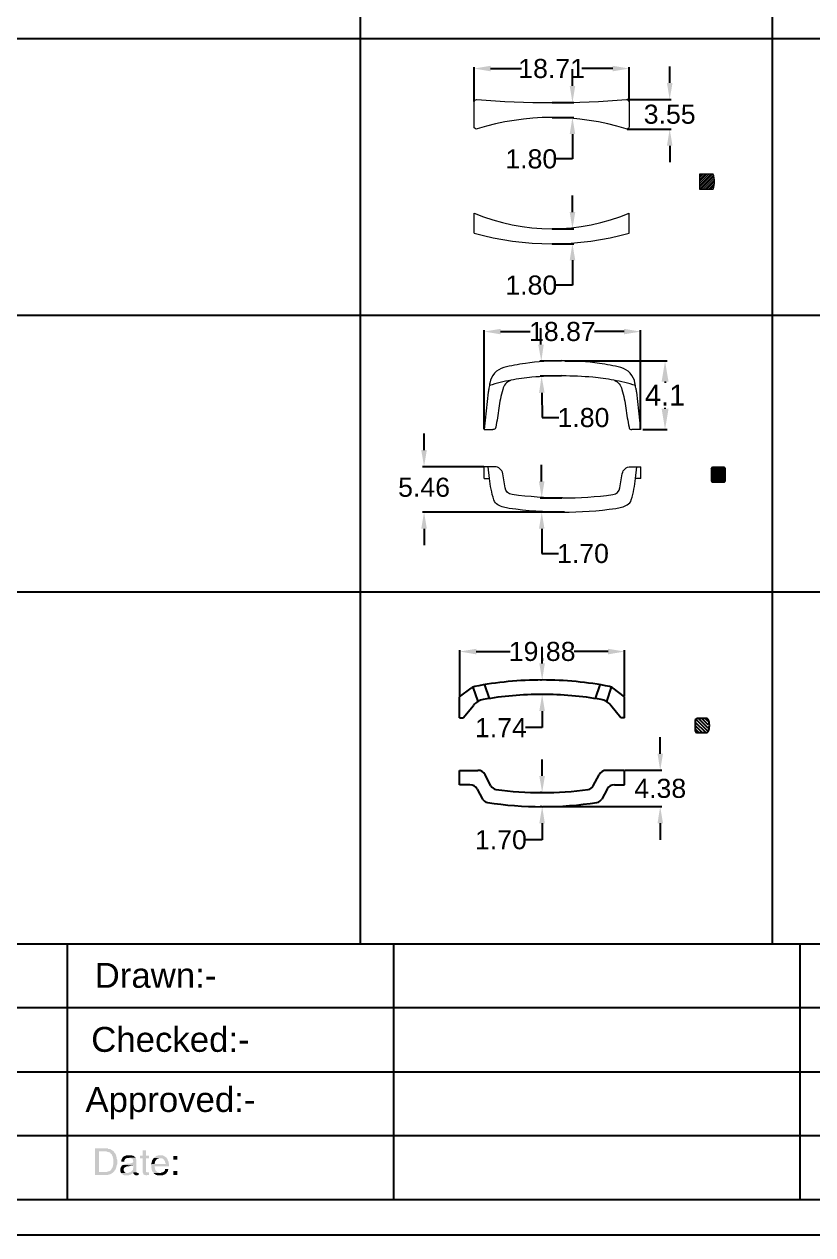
# Model space of a CAD drawing. Header units: inches. Extents: x 3613 to 8393, y -2205 to -794.
# Drawn here: x 4635.9 to 4731, y -1525.4 to -1379.5 of the extents above; entities that cross this region are included whole.
import ezdxf

# ---------------------------------------------------------------- set-up
doc = ezdxf.new("R2010")
doc.units = ezdxf.units.IN
doc.header["$MEASUREMENT"] = 0
doc.layers.add('Dimension', color=3, linetype='Continuous')
doc.layers.add('文字说明层', color=7, linetype='Continuous', lineweight=18)
doc.styles.get("Standard").update_dxf_attribs({"font": 'arial.ttf'})
doc.dimstyles.new('Standard$0', dxfattribs={"dimtxt": 2.3, "dimasz": 2, "dimexe": 1, "dimexo": 1, "dimgap": 1, "dimtad": 0, "dimtih": 1, "dimtoh": 1, "dimdec": 1, "dimzin": 0, "dimdsep": 46, "dimtxsty": 'Standard', "dimcen": 0, "dimclrd": 4, "dimclre": 4, "dimclrt": 4, "dimadec": 1, "dimazin": 0, "dimtfac": 1, "dimtdec": 1, "dimtofl": 0, "dimtmove": 0, "dimatfit": 0, "dimfxl": 1, "dimtolj": 1, "dimtzin": 0, "dimarcsym": 0})

# ---------------------------------------------------------------- blocks, each defined once
blk = doc.blocks.new('*D532')
at = {"color": 0, "lineweight": -2, "transparency": 16777216}
for p, q in [((4701.99, -1386.93), (4701.99, -1384.93)), ((4699.55, -1388.93), (4702.17, -1388.93)), ((4699.55, -1390.73), (4702.17, -1390.73)), ((4701.99, -1392.73), (4701.99, -1395.73)), ((4701.99, -1395.73), (4699.99, -1395.73))]:
    blk.add_line(p, q, dxfattribs=at)
at = {"color": 0, "transparency": 16777216}
for points in [[(4701.66, -1386.93), (4702.33, -1386.93), (4701.99, -1388.93)], [(4701.66, -1392.73), (4702.33, -1392.73), (4701.99, -1390.73)]]:
    blk.add_solid(points, dxfattribs=at)
at = {"layer": 'Defpoints', "color": 0, "transparency": 16777216}
for p in [(4699.48, -1388.93), (4699.48, -1390.73), (4701.99, -1390.73)]:
    blk.add_point(p, dxfattribs=at)
at = {"color": 0, "lineweight": 9, "transparency": 16777216, "insert": (4697.03, -1395.73), "char_height": 2.3, "attachment_point": 5}
blk.add_mtext('\\A1;1.80', dxfattribs=at)
blk = doc.blocks.new('*D533')
at = {"color": 0, "lineweight": -2, "transparency": 16777216}
for p, q in [((4690.13, -1388.81), (4690.13, -1384.66)), ((4692.13, -1384.84), (4695.84, -1384.84)), ((4706.84, -1384.84), (4703.12, -1384.84)), ((4708.84, -1388.81), (4708.84, -1384.66))]:
    blk.add_line(p, q, dxfattribs=at)
at = {"color": 0, "transparency": 16777216}
for points in [[(4692.13, -1384.5), (4692.13, -1385.17), (4690.13, -1384.84)], [(4706.84, -1384.5), (4706.84, -1385.17), (4708.84, -1384.84)]]:
    blk.add_solid(points, dxfattribs=at)
at = {"layer": 'Defpoints', "color": 0, "transparency": 16777216}
for p in [(4708.84, -1384.84), (4690.13, -1388.87), (4708.84, -1388.87)]:
    blk.add_point(p, dxfattribs=at)
at = {"color": 0, "lineweight": 9, "transparency": 16777216, "insert": (4699.48, -1384.84), "char_height": 2.3, "attachment_point": 5}
blk.add_mtext('\\A1;18.71', dxfattribs=at)
blk = doc.blocks.new('*D534')
at = {"color": 0, "lineweight": -2, "transparency": 16777216}
for p, q in [((4701.99, -1402.14), (4701.99, -1400.14)), ((4699.55, -1404.14), (4702.17, -1404.14)), ((4699.55, -1405.94), (4702.17, -1405.94)), ((4701.99, -1407.94), (4701.99, -1410.94)), ((4701.99, -1410.94), (4699.99, -1410.94))]:
    blk.add_line(p, q, dxfattribs=at)
at = {"color": 0, "transparency": 16777216}
for points in [[(4701.66, -1402.14), (4702.33, -1402.14), (4701.99, -1404.14)], [(4701.66, -1407.94), (4702.33, -1407.94), (4701.99, -1405.94)]]:
    blk.add_solid(points, dxfattribs=at)
at = {"layer": 'Defpoints', "color": 0, "transparency": 16777216}
for p in [(4699.48, -1404.14), (4699.48, -1405.94), (4701.99, -1405.94)]:
    blk.add_point(p, dxfattribs=at)
at = {"color": 0, "lineweight": 9, "transparency": 16777216, "insert": (4697.03, -1410.94), "char_height": 2.3, "attachment_point": 5}
blk.add_mtext('\\A1;1.80', dxfattribs=at)
blk = doc.blocks.new('*D535')
at = {"color": 0, "lineweight": -2, "transparency": 16777216}
for p, q in [((4713.71, -1386.57), (4713.71, -1384.57)), ((4708.6, -1388.57), (4713.89, -1388.57)), ((4708.6, -1392.13), (4713.89, -1392.13)), ((4713.71, -1394.13), (4713.71, -1396.13))]:
    blk.add_line(p, q, dxfattribs=at)
at = {"color": 0, "transparency": 16777216}
for points in [[(4713.38, -1386.57), (4714.05, -1386.57), (4713.71, -1388.57)], [(4713.38, -1394.13), (4714.05, -1394.13), (4713.71, -1392.13)]]:
    blk.add_solid(points, dxfattribs=at)
at = {"layer": 'Defpoints', "color": 0, "transparency": 16777216}
for p in [(4708.54, -1388.57), (4708.54, -1392.13), (4713.71, -1392.13)]:
    blk.add_point(p, dxfattribs=at)
at = {"color": 0, "lineweight": 9, "transparency": 16777216, "insert": (4713.71, -1390.35), "char_height": 2.3, "attachment_point": 5}
blk.add_mtext('\\A1;3.55', dxfattribs=at)
blk = doc.blocks.new('*D536')
at = {"color": 0, "lineweight": -2, "transparency": 16777216}
for p, q in [((4691.34, -1428.27), (4691.34, -1416.35)), ((4693.34, -1416.53), (4696.91, -1416.53)), ((4708.21, -1416.53), (4704.64, -1416.53)), ((4710.21, -1428.27), (4710.21, -1416.35))]:
    blk.add_line(p, q, dxfattribs=at)
at = {"color": 0, "transparency": 16777216}
for points in [[(4693.34, -1416.2), (4693.34, -1416.86), (4691.34, -1416.53)], [(4708.21, -1416.2), (4708.21, -1416.86), (4710.21, -1416.53)]]:
    blk.add_solid(points, dxfattribs=at)
at = {"layer": 'Defpoints', "color": 0, "transparency": 16777216}
for p in [(4710.21, -1416.53), (4691.34, -1428.33), (4710.21, -1428.33)]:
    blk.add_point(p, dxfattribs=at)
at = {"color": 0, "lineweight": 9, "transparency": 16777216, "insert": (4700.78, -1416.53), "char_height": 2.3, "attachment_point": 5}
blk.add_mtext('\\A1;18.87', dxfattribs=at)
blk = doc.blocks.new('*D537')
at = {"color": 0, "lineweight": -2, "transparency": 16777216}
for p, q in [((4698.2, -1418.1), (4698.17, -1416.11)), ((4700.66, -1420.06), (4698.06, -1420.11)), ((4700.69, -1421.86), (4698.09, -1421.9)), ((4698.3, -1423.9), (4698.35, -1426.9)), ((4698.35, -1426.9), (4700.35, -1426.9))]:
    blk.add_line(p, q, dxfattribs=at)
at = {"color": 0, "transparency": 16777216}
for points in [[(4698.53, -1418.1), (4697.87, -1418.11), (4698.24, -1420.1)], [(4698.64, -1423.9), (4697.97, -1423.91), (4698.27, -1421.9)]]:
    blk.add_solid(points, dxfattribs=at)
at = {"layer": 'Defpoints', "color": 0, "transparency": 16777216}
for p in [(4700.72, -1420.06), (4698.27, -1421.9), (4700.76, -1421.86)]:
    blk.add_point(p, dxfattribs=at)
at = {"color": 0, "lineweight": 9, "transparency": 16777216, "insert": (4703.32, -1426.9), "char_height": 2.3, "attachment_point": 5}
blk.add_mtext('\\A1;1.80', dxfattribs=at)
blk = doc.blocks.new('*D538')
at = {"color": 0, "lineweight": -2, "transparency": 16777216}
for p, q in [((4698.28, -1434.58), (4698.28, -1432.58)), ((4700.73, -1436.58), (4698.11, -1436.58)), ((4700.74, -1438.28), (4698.11, -1438.28)), ((4698.29, -1440.28), (4698.29, -1443.28)), ((4698.29, -1443.28), (4700.29, -1443.28))]:
    blk.add_line(p, q, dxfattribs=at)
at = {"color": 0, "transparency": 16777216}
for points in [[(4698.62, -1434.58), (4697.95, -1434.58), (4698.29, -1436.58)], [(4698.62, -1440.28), (4697.96, -1440.28), (4698.29, -1438.28)]]:
    blk.add_solid(points, dxfattribs=at)
at = {"layer": 'Defpoints', "color": 0, "transparency": 16777216}
for p in [(4700.8, -1436.58), (4698.29, -1438.28), (4700.8, -1438.28)]:
    blk.add_point(p, dxfattribs=at)
at = {"color": 0, "lineweight": 9, "transparency": 16777216, "insert": (4703.26, -1443.28), "char_height": 2.3, "attachment_point": 5}
blk.add_mtext('\\A1;1.70', dxfattribs=at)
blk = doc.blocks.new('*D539')
at = {"layer": 'Defpoints', "color": 0, "transparency": 16777216}
for p in [(4700.83, -1420.06), (4710.21, -1428.33), (4713.15, -1428.33)]:
    blk.add_point(p, dxfattribs=at)
at = {"layer": 'Dimension', "color": 3, "lineweight": -2, "transparency": 16777216}
for p, q in [((4701.08, -1420.06), (4713.4, -1420.06)), ((4713.15, -1422.56), (4713.15, -1422.69)), ((4713.15, -1425.83), (4713.15, -1425.7)), ((4710.46, -1428.33), (4713.4, -1428.33))]:
    blk.add_line(p, q, dxfattribs=at)
at = {"layer": 'Dimension', "color": 3, "transparency": 16777216}
for points in [[(4712.74, -1422.56), (4713.57, -1422.56), (4713.15, -1420.06)], [(4712.74, -1425.83), (4713.57, -1425.83), (4713.15, -1428.33)]]:
    blk.add_solid(points, dxfattribs=at)
at = {"layer": 'Dimension', "transparency": 16777216, "insert": (4713.15, -1424.19), "char_height": 2.5, "attachment_point": 5}
blk.add_mtext('\\A1;4.1', dxfattribs=at)
blk = doc.blocks.new('*D540')
at = {"color": 0, "lineweight": -2, "transparency": 16777216}
for p, q in [((4684.11, -1430.81), (4684.11, -1428.81)), ((4691.3, -1432.81), (4683.93, -1432.81)), ((4701.04, -1438.28), (4683.93, -1438.28)), ((4684.11, -1440.28), (4684.11, -1442.28))]:
    blk.add_line(p, q, dxfattribs=at)
at = {"color": 0, "transparency": 16777216}
for points in [[(4683.77, -1430.81), (4684.44, -1430.81), (4684.11, -1432.81)], [(4683.77, -1440.28), (4684.44, -1440.28), (4684.11, -1438.28)]]:
    blk.add_solid(points, dxfattribs=at)
at = {"layer": 'Defpoints', "color": 0, "transparency": 16777216}
for p in [(4691.36, -1432.81), (4684.11, -1438.28), (4701.1, -1438.28)]:
    blk.add_point(p, dxfattribs=at)
at = {"color": 0, "lineweight": 9, "transparency": 16777216, "insert": (4684.11, -1435.3), "char_height": 2.3, "attachment_point": 5}
blk.add_mtext('\\A1;5.46', dxfattribs=at)
blk = doc.blocks.new('*D541')
at = {"color": 0, "lineweight": -2, "transparency": 16777216}
for p, q in [((4688.4, -1460.46), (4688.4, -1454.9)), ((4690.4, -1455.08), (4694.47, -1455.08)), ((4706.28, -1455.08), (4702.2, -1455.08)), ((4708.28, -1460.46), (4708.28, -1454.9))]:
    blk.add_line(p, q, dxfattribs=at)
at = {"color": 0, "transparency": 16777216}
for points in [[(4690.4, -1454.75), (4690.4, -1455.42), (4688.4, -1455.08)], [(4706.28, -1454.75), (4706.28, -1455.42), (4708.28, -1455.08)]]:
    blk.add_solid(points, dxfattribs=at)
at = {"layer": 'Defpoints', "color": 0, "transparency": 16777216}
for p in [(4708.28, -1455.08), (4688.4, -1460.52), (4708.28, -1460.52)]:
    blk.add_point(p, dxfattribs=at)
at = {"color": 0, "lineweight": 9, "transparency": 16777216, "insert": (4698.34, -1455.08), "char_height": 2.3, "attachment_point": 5}
blk.add_mtext('\\A1;19.88', dxfattribs=at)
blk = doc.blocks.new('*D542')
at = {"color": 0, "lineweight": -2, "transparency": 16777216}
for p, q in [((4698.34, -1456.51), (4698.34, -1454.51)), ((4698.27, -1458.51), (4698.16, -1458.51)), ((4698.27, -1460.25), (4698.16, -1460.25)), ((4698.34, -1462.25), (4698.34, -1464.25)), ((4698.34, -1464.25), (4696.34, -1464.25))]:
    blk.add_line(p, q, dxfattribs=at)
at = {"color": 0, "transparency": 16777216}
for points in [[(4698, -1456.51), (4698.67, -1456.51), (4698.34, -1458.51)], [(4698, -1462.25), (4698.67, -1462.25), (4698.34, -1460.25)]]:
    blk.add_solid(points, dxfattribs=at)
at = {"layer": 'Defpoints', "color": 0, "transparency": 16777216}
for p in [(4698.34, -1458.51), (4698.34, -1460.25), (4698.34, -1460.25)]:
    blk.add_point(p, dxfattribs=at)
at = {"color": 0, "lineweight": 9, "transparency": 16777216, "insert": (4693.37, -1464.25), "char_height": 2.3, "attachment_point": 5}
blk.add_mtext('\\A1;1.74', dxfattribs=at)
blk = doc.blocks.new('*D543')
at = {"color": 0, "lineweight": -2, "transparency": 16777216}
for p, q in [((4712.57, -1467.39), (4712.57, -1465.39)), ((4708.34, -1469.39), (4712.75, -1469.39)), ((4698.4, -1473.77), (4712.75, -1473.77)), ((4712.57, -1475.77), (4712.57, -1477.77))]:
    blk.add_line(p, q, dxfattribs=at)
at = {"color": 0, "transparency": 16777216}
for points in [[(4712.24, -1467.39), (4712.9, -1467.39), (4712.57, -1469.39)], [(4712.24, -1475.77), (4712.9, -1475.77), (4712.57, -1473.77)]]:
    blk.add_solid(points, dxfattribs=at)
at = {"layer": 'Defpoints', "color": 0, "transparency": 16777216}
for p in [(4708.28, -1469.39), (4698.34, -1473.77), (4712.57, -1473.77)]:
    blk.add_point(p, dxfattribs=at)
at = {"color": 0, "lineweight": 9, "transparency": 16777216, "insert": (4712.57, -1471.58), "char_height": 2.3, "attachment_point": 5}
blk.add_mtext('\\A1;4.38', dxfattribs=at)
blk = doc.blocks.new('*D544')
at = {"color": 0, "lineweight": -2, "transparency": 16777216}
for p, q in [((4698.34, -1470.07), (4698.34, -1468.07)), ((4698.27, -1472.07), (4698.16, -1472.07)), ((4698.27, -1473.77), (4698.16, -1473.77)), ((4698.34, -1475.77), (4698.34, -1477.77)), ((4698.34, -1477.77), (4696.34, -1477.77))]:
    blk.add_line(p, q, dxfattribs=at)
at = {"color": 0, "transparency": 16777216}
for points in [[(4698, -1470.07), (4698.67, -1470.07), (4698.34, -1472.07)], [(4698, -1475.77), (4698.67, -1475.77), (4698.34, -1473.77)]]:
    blk.add_solid(points, dxfattribs=at)
at = {"layer": 'Defpoints', "color": 0, "transparency": 16777216}
for p in [(4698.34, -1472.07), (4698.34, -1473.77), (4698.34, -1473.77)]:
    blk.add_point(p, dxfattribs=at)
at = {"color": 0, "lineweight": 9, "transparency": 16777216, "insert": (4693.37, -1477.77), "char_height": 2.3, "attachment_point": 5}
blk.add_mtext('\\A1;1.70', dxfattribs=at)

msp = doc.modelspace()

# ---------------------------------------------------------------- hatches: boundary and pattern name
at = {"lineweight": 9}
h = msp.add_hatch(dxfattribs=at)
h.set_pattern_fill('ANSI31', color=1, style=0)
h.set_pattern_definition([(45, (1887.32444, 200.36916), (-0.0883883476, 0.0883883476), [])])
h.paths.add_polyline_path([(4720.268, -1434.677, 0.4142136), (4720.418, -1434.527), (4720.418, -1433.027, 0.4142136), (4720.268, -1432.877), (4718.868, -1432.877, 0.4142136), (4718.718, -1433.027), (4718.718, -1434.527, 0.4142136), (4718.868, -1434.677)])
h = msp.add_hatch()
h.set_pattern_fill('ANSI31', color=6, scale=2.331, angle=-90)
h.set_pattern_definition([(315, (4898.02086, -617.11843), (0.20603324, 0.20603324), [])])
edge = h.paths.add_edge_path()
edge.add_arc((4717.018, -1464.623), 0.222, 185.37235, 264.63866)
edge.add_line((4716.997, -1464.843), (4718.163, -1464.843))
edge.add_arc((4718.141, -1464.622), 0.222, 275.67748, 337.46235)
edge.add_line((4718.346, -1464.708), (4718.347, -1463.272))
edge.add_arc((4718.143, -1463.359), 0.222, 23.07677, 87.28637)
edge.add_line((4718.154, -1463.138), (4716.986, -1463.138))
edge.add_arc((4717.021, -1463.359), 0.224, 99.0184, 179.93329)
edge.add_line((4716.797, -1463.359), (4716.797, -1464.643))
at = {"transparency": 33554559}
for points in [[(4645.773, -1514.957), (4644.464, -1514.957), (4644.464, -1518.162), (4645.954, -1518.162), (4646.044, -1518.117), (4646.134, -1518.117), (4646.224, -1518.072), (4646.27, -1518.072), (4646.36, -1518.026), (4646.45, -1517.981), (4646.495, -1517.936), (4646.585, -1517.891), (4646.631, -1517.846), (4646.676, -1517.801), (4644.916, -1517.801), (4644.916, -1515.319), (4645.728, -1515.319), (4646.676, -1515.273), (4646.585, -1515.228), (4646.54, -1515.183), (4646.45, -1515.138), (4646.405, -1515.093), (4646.315, -1515.048), (4646.224, -1515.003), (4646.044, -1515.003), (4645.999, -1514.957), (4645.908, -1514.957)], [(4646.676, -1515.273), (4645.728, -1515.319), (4645.863, -1515.319), (4645.954, -1515.364), (4646.044, -1515.364), (4646.089, -1515.409), (4646.179, -1515.409), (4646.27, -1515.454), (4646.315, -1515.544), (4646.36, -1515.589), (4646.45, -1515.634), (4646.495, -1515.725), (4646.495, -1515.77), (4646.54, -1515.86), (4646.585, -1515.905), (4646.585, -1515.995), (4646.631, -1516.086), (4646.631, -1516.176), (4646.676, -1516.266), (4646.676, -1516.853), (4646.631, -1516.943), (4646.631, -1517.034), (4646.585, -1517.124), (4646.585, -1517.214), (4646.54, -1517.259), (4646.495, -1517.349), (4646.45, -1517.395), (4646.405, -1517.485), (4646.405, -1517.485), (4646.36, -1517.575), (4646.27, -1517.62), (4646.224, -1517.665), (4646.134, -1517.711), (4646.044, -1517.711), (4645.999, -1517.756), (4645.908, -1517.756), (4645.818, -1517.801), (4644.916, -1517.801), (4646.676, -1517.801), (4646.766, -1517.711), (4646.766, -1517.711), (4646.811, -1517.62), (4646.856, -1517.575), (4646.901, -1517.53), (4646.946, -1517.44), (4646.992, -1517.349), (4646.992, -1517.304), (4647.037, -1517.214), (4647.037, -1517.124), (4647.082, -1517.034), (4647.082, -1516.943), (4647.127, -1516.853), (4647.127, -1516.311), (4647.082, -1516.221), (4647.082, -1516.041), (4647.037, -1515.95), (4647.037, -1515.905), (4646.992, -1515.815), (4646.992, -1515.725), (4646.946, -1515.68), (4646.901, -1515.589), (4646.856, -1515.499), (4646.811, -1515.454), (4646.766, -1515.409), (4646.721, -1515.319)], [(4650.602, -1515.183), (4650.196, -1515.183), (4650.196, -1515.815), (4649.88, -1515.815), (4649.88, -1516.131), (4650.196, -1516.131), (4650.196, -1517.846), (4650.241, -1517.936), (4650.286, -1518.026), (4650.286, -1518.072), (4650.331, -1518.117), (4650.377, -1518.117), (4650.467, -1518.162), (4650.557, -1518.162), (4650.647, -1518.207), (4650.692, -1518.207), (4650.738, -1518.162), (4650.963, -1518.162), (4650.963, -1517.846), (4650.738, -1517.846), (4650.647, -1517.801), (4650.602, -1517.756), (4650.602, -1516.131), (4650.963, -1516.131), (4650.963, -1515.815), (4650.602, -1515.815)], [(4647.804, -1516.943), (4647.759, -1516.988), (4647.669, -1517.034), (4647.669, -1517.079), (4647.623, -1517.124), (4647.578, -1517.214), (4647.533, -1517.259), (4647.533, -1517.349), (4647.488, -1517.44), (4647.488, -1517.665), (4647.533, -1517.756), (4647.533, -1517.846), (4647.578, -1517.891), (4648.3, -1517.891), (4648.165, -1517.891), (4648.075, -1517.846), (4648.03, -1517.801), (4647.985, -1517.756), (4647.939, -1517.665), (4647.894, -1517.575), (4647.894, -1517.44), (4647.939, -1517.349), (4647.985, -1517.304), (4648.03, -1517.214), (4648.075, -1517.214), (4648.165, -1517.169), (4648.255, -1517.124), (4648.436, -1517.124), (4648.797, -1517.034), (4648.977, -1517.034), (4649.068, -1516.988)], [(4649.338, -1516.041), (4648.526, -1516.086), (4648.707, -1516.086), (4648.752, -1516.131), (4648.842, -1516.131), (4648.887, -1516.176), (4648.977, -1516.221), (4649.023, -1516.311), (4649.023, -1516.402), (4649.068, -1516.492), (4649.068, -1516.492), (4649.023, -1516.582), (4649.023, -1516.627), (4648.977, -1516.672), (4648.887, -1516.718), (4648.842, -1516.718), (4648.752, -1516.763), (4648.255, -1516.808), (4648.12, -1516.808), (4648.03, -1516.853), (4647.939, -1516.898), (4647.894, -1516.898), (4647.804, -1516.943), (4649.068, -1516.988), (4649.068, -1517.304), (4649.023, -1517.395), (4649.023, -1517.53), (4648.977, -1517.575), (4648.887, -1517.665), (4648.842, -1517.711), (4648.797, -1517.756), (4648.752, -1517.801), (4648.662, -1517.846), (4648.571, -1517.846), (4648.481, -1517.891), (4647.578, -1517.891), (4647.623, -1517.981), (4647.714, -1518.026), (4647.759, -1518.072), (4647.804, -1518.117), (4647.894, -1518.162), (4647.939, -1518.162), (4648.03, -1518.207), (4648.526, -1518.207), (4648.571, -1518.162), (4648.662, -1518.117), (4648.752, -1518.117), (4648.797, -1518.072), (4648.887, -1518.026), (4648.977, -1517.936), (4648.977, -1517.936), (4649.068, -1517.846), (4649.474, -1517.846), (4649.429, -1517.756), (4649.429, -1516.311), (4649.384, -1516.221), (4649.384, -1516.131)], [(4648.571, -1515.77), (4648.255, -1515.77), (4648.165, -1515.815), (4648.075, -1515.86), (4648.03, -1515.86), (4647.939, -1515.905), (4647.894, -1515.95), (4647.849, -1515.995), (4647.804, -1516.041), (4647.759, -1516.086), (4647.714, -1516.176), (4647.669, -1516.266), (4647.623, -1516.357), (4647.623, -1516.537), (4647.985, -1516.537), (4647.985, -1516.402), (4648.03, -1516.311), (4648.075, -1516.266), (4648.12, -1516.176), (4648.165, -1516.176), (4648.255, -1516.131), (4648.346, -1516.086), (4648.526, -1516.086), (4649.338, -1516.041), (4649.293, -1515.995), (4649.203, -1515.95), (4649.158, -1515.905), (4649.113, -1515.86), (4649.023, -1515.815), (4648.932, -1515.815), (4648.887, -1515.77), (4648.662, -1515.77)], [(4652.317, -1515.77), (4652.092, -1515.77), (4652.001, -1515.815), (4651.956, -1515.815), (4651.866, -1515.86), (4651.776, -1515.905), (4651.73, -1515.95), (4651.64, -1515.995), (4651.595, -1516.041), (4651.55, -1516.086), (4652.317, -1516.131), (4652.498, -1516.131), (4652.588, -1516.176), (4652.678, -1516.221), (4652.723, -1516.266), (4652.769, -1516.311), (4652.769, -1516.311), (4652.814, -1516.402), (4652.859, -1516.447), (4652.904, -1516.537), (4652.904, -1516.627), (4652.949, -1516.718), (4652.949, -1516.808), (4651.64, -1516.808), (4651.234, -1516.853), (4651.234, -1517.304), (4651.279, -1517.395), (4651.279, -1517.485), (4651.324, -1517.575), (4651.324, -1517.62), (4651.369, -1517.711), (4651.415, -1517.801), (4651.46, -1517.846), (4651.505, -1517.891), (4652.317, -1517.891), (4652.227, -1517.891), (4652.137, -1517.846), (4652.046, -1517.846), (4652.001, -1517.801), (4651.911, -1517.756), (4651.866, -1517.711), (4651.821, -1517.665), (4651.776, -1517.62), (4651.73, -1517.575), (4651.73, -1517.485), (4651.685, -1517.44), (4651.685, -1517.349), (4651.64, -1517.214), (4651.64, -1517.124), (4653.355, -1517.124), (4653.355, -1516.808), (4653.31, -1516.718), (4653.31, -1516.537), (4653.265, -1516.447), (4653.22, -1516.357), (4653.22, -1516.311), (4653.175, -1516.221), (4653.13, -1516.176), (4653.084, -1516.086), (4653.039, -1516.041), (4652.949, -1515.995), (4652.904, -1515.95), (4652.814, -1515.905), (4652.769, -1515.86), (4652.678, -1515.815), (4652.588, -1515.77), (4652.407, -1515.77)], [(4651.55, -1516.086), (4651.505, -1516.131), (4651.46, -1516.221), (4651.415, -1516.266), (4651.369, -1516.357), (4651.324, -1516.402), (4651.324, -1516.492), (4651.279, -1516.582), (4651.279, -1516.672), (4651.234, -1516.763), (4651.234, -1516.853), (4651.64, -1516.808), (4651.64, -1516.718), (4651.685, -1516.627), (4651.685, -1516.537), (4651.73, -1516.492), (4651.776, -1516.402), (4651.821, -1516.357), (4651.866, -1516.311), (4651.911, -1516.221), (4652.001, -1516.176), (4652.046, -1516.176), (4652.137, -1516.131), (4652.317, -1516.131)], [(4654.393, -1516.311), (4654.393, -1515.86), (4653.897, -1515.86), (4653.897, -1516.311)], [(4649.474, -1517.846), (4649.068, -1517.846), (4649.068, -1517.936), (4649.564, -1517.891), (4649.564, -1517.891)], [(4649.7, -1517.891), (4649.564, -1517.891), (4649.068, -1517.936), (4649.113, -1518.026), (4649.158, -1518.072), (4649.158, -1518.072), (4649.203, -1518.117), (4649.293, -1518.162), (4649.384, -1518.207), (4649.564, -1518.207), (4649.609, -1518.162), (4649.7, -1518.162)], [(4653.31, -1517.44), (4652.904, -1517.44), (4652.904, -1517.575), (4652.859, -1517.62), (4652.769, -1517.711), (4652.723, -1517.756), (4652.678, -1517.801), (4652.588, -1517.846), (4652.498, -1517.846), (4652.407, -1517.891), (4651.505, -1517.891), (4651.55, -1517.981), (4651.64, -1518.026), (4651.685, -1518.072), (4651.776, -1518.117), (4651.866, -1518.162), (4651.911, -1518.162), (4652.001, -1518.207), (4652.588, -1518.207), (4652.678, -1518.162), (4652.769, -1518.117), (4652.814, -1518.117), (4652.904, -1518.072), (4652.949, -1518.026), (4653.039, -1517.981), (4653.084, -1517.891), (4653.13, -1517.846), (4653.175, -1517.756), (4653.22, -1517.711), (4653.265, -1517.62), (4653.265, -1517.53)], [(4654.393, -1518.162), (4654.393, -1517.665), (4653.897, -1517.665), (4653.897, -1518.162)]]:
    msp.add_hatch(color=256, dxfattribs=at).paths.add_polyline_path(points)
at = {"layer": '文字说明层', "lineweight": 9, "ltscale": 0.5}
h = msp.add_hatch(dxfattribs=at)
h.set_pattern_fill('ANSI31', color=1, scale=0.05, style=0)
h.set_pattern_definition([(45, (7935.35267, 3434.91565), (-0.1122532015, 0.1122532015), [])])
h.paths.add_polyline_path([(4717.301, -1399.361), (4718.954, -1399.361, 0.1628728), (4718.954, -1397.561), (4717.301, -1397.561)])

# ---------------------------------------------------------------- linework, layer by layer
for p, q in [((4676.418, -1234.354), (4676.418, -1490.315)), ((4726.065, -1234.354), (4726.065, -1490.315)), ((4560.41, -1381.215), (4956.848, -1381.215)), ((4560.41, -1414.557), (4956.848, -1414.557)), ((4560.41, -1447.898), (4956.848, -1447.898)), ((4547.592, -1521.095), (4956.848, -1521.095))]:
    msp.add_line(p, q)
at = {"lineweight": 9}
for p, q in [((4691.341, -1428.328), (4692.405, -1428.317)), ((4710.212, -1428.328), (4709.148, -1428.317)), ((4691.361, -1434.215), (4691.361, -1432.815)), ((4710.233, -1434.215), (4710.233, -1432.815))]:
    msp.add_line(p, q, dxfattribs=at)
at = {"color": 7}
for p, q in [((4688.395, -1460.52), (4689.789, -1459.474)), ((4708.28, -1460.52), (4706.886, -1459.474)), ((4688.395, -1463.057), (4688.395, -1460.52)), ((4708.28, -1463.057), (4708.28, -1460.52)), ((4688.836, -1463.057), (4690.049, -1461.566)), ((4707.839, -1463.057), (4706.626, -1461.566)), ((4688.395, -1463.057), (4688.836, -1463.057)), ((4708.28, -1463.057), (4707.839, -1463.057)), ((4688.395, -1469.393), (4690.589, -1469.393)), ((4688.395, -1470.248), (4688.395, -1469.393)), ((4688.395, -1471.133), (4688.395, -1469.393)), ((4692.173, -1471.271), (4691.476, -1469.932)), ((4704.502, -1471.271), (4705.199, -1469.932)), ((4708.28, -1469.393), (4706.086, -1469.393)), ((4708.28, -1471.133), (4708.28, -1469.393)), ((4689.631, -1471.133), (4688.395, -1471.133)), ((4690.511, -1471.658), (4691.155, -1472.851)), ((4706.164, -1471.658), (4705.52, -1472.851)), ((4707.044, -1471.133), (4708.28, -1471.133))]:
    msp.add_line(p, q, dxfattribs=at)
msp.add_lwpolyline([(4960.886, -1525.354), (4960.886, -1228.354), (4540.886, -1228.354), (4540.886, -1525.354)], close=True)
at = {"lineweight": 9}
for points in [[(4691.929, -1423.332, 0.0003226), (4691.852, -1423.82), (4691.341, -1428.328)], [(4694.512, -1422.405, 0.120333), (4693.926, -1422.842, 0.10927), (4693.593, -1423.492, 0.03782), (4693.124, -1425.769, -0.018681), (4692.743, -1428.061)], [(4707.042, -1422.405, -0.120333), (4707.627, -1422.842, -0.10927), (4707.96, -1423.492, -0.03782), (4708.429, -1425.769, 0.018681), (4708.81, -1428.061)], [(4709.624, -1423.332, -0.0003226), (4709.701, -1423.82), (4710.212, -1428.328)], [(4692.743, -1428.061, -0.075834), (4692.678, -1428.226, -0.265514), (4692.526, -1428.316), (4692.405, -1428.317)], [(4708.81, -1428.061, 0.075834), (4708.875, -1428.226, 0.265514), (4709.028, -1428.316), (4709.148, -1428.317)], [(4700.797, -1436.579, -0.032932), (4694.728, -1436.173, -0.3296111), (4693.874, -1435.345), (4693.592, -1433.651, 0.3668122), (4692.606, -1432.815), (4691.361, -1432.815)], [(4700.797, -1438.279, -0.0335882), (4694.38, -1437.841, -0.0848027), (4693.01, -1437.411, -0.2031783), (4692.509, -1436.812, -0.0503082), (4691.997, -1434.215), (4691.843, -1432.815)], [(4700.797, -1436.579, 0.032932), (4706.866, -1436.173, 0.3296111), (4707.72, -1435.345), (4708.001, -1433.651, -0.3668122), (4708.988, -1432.815), (4710.233, -1432.815)], [(4700.797, -1438.279, 0.0335882), (4707.214, -1437.841, 0.0848027), (4708.584, -1437.411, 0.2031783), (4709.085, -1436.812, 0.0503082), (4709.597, -1434.215), (4709.751, -1432.815)]]:
    msp.add_lwpolyline(points, format="xyb", dxfattribs=at)
msp.add_lwpolyline([(4718.868, -1432.877, 0.4142136), (4718.718, -1433.027), (4718.718, -1434.527, 0.4142136), (4718.868, -1434.677), (4720.268, -1434.677, 0.4142136), (4720.418, -1434.527), (4720.418, -1433.027, 0.4142136), (4720.268, -1432.877)], format="xyb", close=True, dxfattribs=at)
for points in [[(4691.361, -1434.215), (4691.997, -1434.215)], [(4710.233, -1434.215), (4709.597, -1434.215)]]:
    msp.add_lwpolyline(points, dxfattribs=at)
at = {"color": 7}
for points in [[(4690.002, -1459.373), (4690.572, -1461.092)], [(4691.403, -1459.092), (4691.946, -1460.728)], [(4705.272, -1459.092), (4704.729, -1460.728)], [(4706.673, -1459.373), (4706.103, -1461.092)]]:
    msp.add_lwpolyline(points, dxfattribs=at)
msp.add_lwpolyline([(4716.986, -1463.138, 0.3684976), (4716.797, -1463.359), (4716.797, -1464.643, 0.360349), (4716.997, -1464.843), (4718.163, -1464.843, 0.2763139), (4718.346, -1464.708, 0.2031272), (4718.347, -1463.272, 0.2877354), (4718.154, -1463.138)], format="xyb", close=True)
for points in [[(4560.41, -1490.315), (4956.848, -1490.315)], [(4641.079, -1490.315), (4641.079, -1521.095)], [(4680.435, -1490.315), (4680.435, -1521.095)], [(4729.403, -1490.315), (4729.403, -1521.095)], [(4560.41, -1497.988), (4856.54, -1497.988)], [(4560.41, -1505.705), (4909.48, -1505.705)], [(4560.41, -1513.378), (4856.54, -1513.378)]]:
    msp.add_lwpolyline(points)
msp.add_arc((4698.91, -1384.67), 25.985, 90, 90)
at = {"lineweight": 9}
for centre, radius, start, end in [((4699.647, -1444.454), 24.318, 97.8733, 104.06564), ((4700.724, -1452.247), 32.186, 89.90695, 97.87322), ((4700.829, -1452.247), 32.186, 82.12678, 90.09305), ((4701.907, -1444.454), 24.318, 75.93436, 82.1267), ((4694.295, -1423.095), 2.3, 104.06564, 170.93772), ((4698.565, -1441.036), 19.062, 94.36543, 102.04136), ((4701.837, -1483.893), 62.044, 90.9793, 94.3655), ((4699.716, -1483.893), 62.044, 85.6345, 89.0207), ((4702.988, -1441.036), 19.062, 77.95864, 85.63457), ((4707.258, -1423.095), 2.3, 9.06228, 75.93436), ((5070.219, -1483.055), 382.975, 170.93772, 171.02839), ((4696.896, -1437.479), 15.261, 98.69687, 108.80621), ((4704.657, -1437.479), 15.261, 71.19379, 81.30313), ((4331.334, -1483.055), 382.975, 8.97161, 9.06228)]:
    msp.add_arc(centre, radius, start, end, dxfattribs=at)
at = {"color": 7}
for centre, radius, start, end in [((4698.337, -1501.191), 42.685, 89.99994, 100.98035), ((4698.337, -1501.191), 42.685, 79.01965, 90.00006), ((4690.402, -1460.289), 1.02, 100.98035, 126.89649), ((4706.273, -1460.289), 1.02, 53.10351, 79.01965), ((4691.585, -1462.816), 1.98, 99.98012, 140.86136), ((4698.337, -1501.191), 40.945, 89.99994, 99.98012), ((4698.337, -1501.191), 40.945, 80.01988, 90.00006), ((4705.09, -1462.816), 1.98, 39.13864, 80.01988), ((4690.589, -1470.393), 1, 27.46859, 90), ((4706.086, -1470.393), 1, 90, 152.53141), ((4689.631, -1472.133), 1, 28.35247, 90), ((4692.882, -1470.902), 0.8, 207.46859, 262.23952), ((4698.337, -1430.873), 41.199, 262.23952, 270), ((4698.337, -1430.873), 41.199, 270, 277.76048), ((4703.793, -1470.902), 0.8, 277.76048, 332.53141), ((4707.044, -1472.133), 1, 90, 151.64753), ((4691.859, -1472.471), 0.8, 208.35247, 261.14753), ((4704.816, -1472.471), 0.8, 278.85247, 331.64753), ((4698.337, -1430.873), 42.899, 261.14753, 270), ((4698.337, -1430.873), 42.899, 270, 278.85247)]:
    msp.add_arc(centre, radius, start, end, dxfattribs=at)
at = {"layer": '文字说明层', "color": 0, "lineweight": 9, "ltscale": 0.5}
for p, q in [((4690.129, -1404.659), (4690.129, -1402.261)), ((4708.838, -1404.659), (4708.838, -1402.261)), ((4708.838, -1404.659), (4708.838, -1403.973))]:
    msp.add_line(p, q, dxfattribs=at)
for points in [[(4690.519, -1392.112, -0.506912), (4690.129, -1391.826), (4690.129, -1388.874, -0.4373931), (4690.453, -1388.575, 0.0392635), (4708.513, -1388.575, -0.4373931), (4708.837, -1388.874), (4708.837, -1391.826, -0.506912), (4708.447, -1392.112, 0.154129)], [(4718.954, -1399.361, 0.1628728), (4718.954, -1397.561), (4717.301, -1397.561), (4717.301, -1399.361)]]:
    msp.add_lwpolyline(points, format="xyb", close=True, dxfattribs=at)
for centre, radius, start, end in [((4699.484, -1379.869), 24.268, 247.32684, 292.67345), ((4699.484, -1371.054), 34.883, 254.44459, 285.55293)]:
    msp.add_arc(centre, radius, start, end, dxfattribs=at)

# ---------------------------------------------------------------- texts
at = {"char_height": 2.9997, "width": 34.34827, "attachment_point": 5}
for s, insert in [('Drawn:-', (4651.747, -1494.117)), ('Checked:-', (4653.544, -1501.834)), ('Approved:-', (4653.544, -1509.507))]:
    msp.add_mtext(s, dxfattribs=dict(at, insert=insert))

# ---------------------------------------------------------------- dimensions: what is measured, and where the dimension line sits
at = {"color": 3, "lineweight": 9}
for base, p1, p2, picture, middle in [((4708.837, -1384.837), (4690.129, -1388.874), (4708.837, -1388.874), '*D533', (4699.483, -1384.837)), ((4710.212, -1416.531), (4691.341, -1428.328), (4710.212, -1428.328), '*D536', (4700.777, -1416.531))]:
    dim = msp.add_linear_dim(base=base, p1=p1, p2=p2, dimstyle='Standard$0', override={"dimexe": 0.18, "dimexo": 0.0625, "dimgap": 0.09, "dimdec": 2, "dimcen": 0.09, "dimclrd": 0, "dimclre": 0, "dimclrt": 0, "dimtdec": 2, "dimatfit": 3, "dimfxl": 1.25}, dxfattribs=at)
    dim.commit()
    dim.dimension.update_dxf_attribs({"geometry": picture, "text_midpoint": middle, "dimtype": 160})
for base, p1, p2, angle, picture, middle, dimtype in [((4701.993, -1390.73), (4699.483, -1388.929), (4699.483, -1390.73), 90, '*D532', (4697.028, -1395.73), 160), ((4713.714, -1392.126), (4708.537, -1388.574), (4708.537, -1392.126), 90, '*D535', (4713.714, -1390.35), 160), ((4701.993, -1405.937), (4699.484, -1404.137), (4699.484, -1405.937), 90, '*D534', (4697.028, -1410.937), 160), ((4698.268, -1421.902), (4700.724, -1420.061), (4700.756, -1421.858), 270.99864, '*D537', (4703.32, -1426.902), 161), ((4684.108, -1438.279), (4691.361, -1432.815), (4701.1, -1438.279), 90, '*D540', (4684.108, -1435.301), 160), ((4698.288, -1438.282), (4700.797, -1436.579), (4700.799, -1438.279), 270.05872, '*D538', (4703.258, -1443.282), 161), ((4712.569, -1473.772), (4708.28, -1469.393), (4698.337, -1473.772), 90, '*D543', (4712.569, -1471.583), 160)]:
    dim = msp.add_linear_dim(base=base, p1=p1, p2=p2, angle=angle, dimstyle='Standard$0', override={"dimexe": 0.18, "dimexo": 0.0625, "dimgap": 0.09, "dimdec": 2, "dimcen": 0.09, "dimclrd": 0, "dimclre": 0, "dimclrt": 0, "dimtdec": 2, "dimatfit": 3, "dimfxl": 1.25}, dxfattribs=at)
    dim.commit()
    dim.dimension.update_dxf_attribs({"geometry": picture, "text_midpoint": middle, "dimtype": dimtype})
dim = msp.add_linear_dim(base=(4708.2796, -1455.0837), p1=(4688.3954, -1460.5199), p2=(4708.2796, -1460.5199), dimstyle='Standard$0', override={"dimexe": 0.18, "dimexo": 0.0625, "dimgap": 0.09, "dimdec": 2, "dimcen": 0.09, "dimclrd": 0, "dimclre": 0, "dimclrt": 0, "dimtdec": 2, "dimatfit": 3, "dimfxl": 1.25}, dxfattribs=at)
dim.commit()
dim.dimension.update_dxf_attribs({"geometry": '*D541', "text_midpoint": (4698.3375, -1455.0837)})
for base, p1, p2, picture, middle in [((4698.337, -1460.247), (4698.338, -1458.507), (4698.337, -1460.247), '*D542', (4693.373, -1464.247)), ((4698.337, -1473.772), (4698.337, -1472.072), (4698.337, -1473.772), '*D544', (4693.372, -1477.772))]:
    dim = msp.add_linear_dim(base=base, p1=p1, p2=p2, angle=90, dimstyle='Standard$0', override={"dimexe": 0.18, "dimexo": 0.0625, "dimgap": 0.09, "dimdec": 2, "dimcen": 0.09, "dimclrd": 0, "dimclre": 0, "dimclrt": 0, "dimtdec": 2, "dimatfit": 3, "dimfxl": 1.25}, dxfattribs=at)
    dim.commit()
    dim.dimension.update_dxf_attribs({"geometry": picture, "text_midpoint": middle})
at = {"layer": 'Dimension'}
dim = msp.add_linear_dim(base=(4713.154, -1428.328), p1=(4700.829, -1420.061), p2=(4710.212, -1428.328), angle=90, dimstyle='Standard$0', override={"dimtxt": 2.5, "dimasz": 2.5, "dimexe": 0.25, "dimexo": 0.25, "dimgap": 0.25, "dimlfac": 0.5, "dimclrd": 3, "dimclre": 3, "dimclrt": 256, "dimadec": 2, "dimtdec": 2, "dimatfit": 3}, dxfattribs=at)
dim.commit()
dim.dimension.update_dxf_attribs({"geometry": '*D539', "text_midpoint": (4713.154, -1424.195), "dimtype": 160})

doc.saveas('drawing.dxf')
